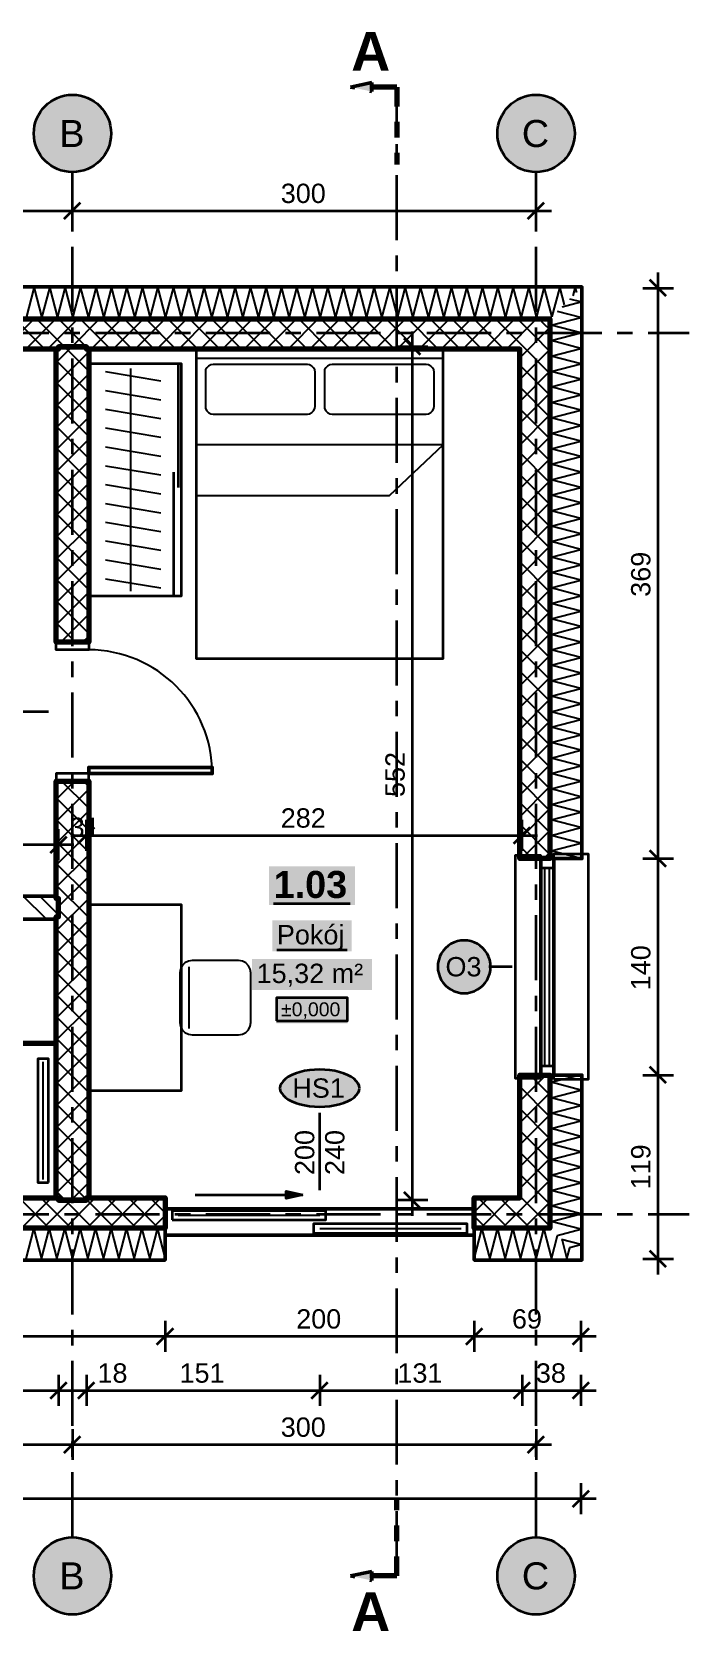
# Model space of a CAD drawing. Header units: metres. Extents: x -2.6 to 8.2, y -2.7 to 7.6.
# Drawn here: x 3.94 to 8.19, y -2.7 to 7.65 of the extents above; entities that cross this region are included whole.
import ezdxf

# ---------------------------------------------------------------- set-up
doc = ezdxf.new("R2010")
doc.units = ezdxf.units.M
for name, pattern in [('KRESKOWA_DROBNA', [3.15, 2.1, -1.05]), ('PUNKTOWA', [10.5, 8.4, -1.05, 0, -1.05]), ('PUNKTOWA_KROTKA', [6.3, 4.2, -1.05, 0, -1.05])]:
    doc.linetypes.add(name, pattern=pattern)
for name, color, linetype, lineweight in [('A-DRZWI', 3, 'Continuous', 35), ('A-KRESKOWANIE', 8, 'Continuous', 18), ('A-MEBLE', 8, 'Continuous', 18), ('A-OKNA', 3, 'Continuous', 35), ('A-OPISY', 2, 'Continuous', 25), ('A-OSIE', 1, 'PUNKTOWA', 25), ('A-POMIESZCZENIA', 2, 'Continuous', 25), ('A-PRZEKROJE', 1, 'PUNKTOWA_KROTKA', 50), ('A-SANITARNE', 6, 'Continuous', 25), ('A-SCIANY-DZIAL', 7, 'Continuous', 35), ('A-SCIANY-IZOL', 4, 'Continuous', 35), ('A-SCIANY-KONSTR', 7, 'Continuous', 50), ('A-WYMIARY', 1, 'Continuous', 25)]:
    doc.layers.add(name, color=color, linetype=linetype, lineweight=lineweight)
doc.styles.add('PL_ARIAL', font='arial.ttf')
doc.styles.add('PL_ARIAL_B', font='arialbd.ttf')

msp = doc.modelspace()

# ---------------------------------------------------------------- hatches: boundary and pattern name
at = {"layer": 'A-DRZWI', "true_color": 0x000000}
msp.add_hatch(color=7, dxfattribs=at).paths.add_polyline_path([(5.691, 0.125), (5.583, 0.102), (5.583, 0.148)])
at = {"layer": 'A-OPISY', "true_color": 0xffffff}
for points in [[(6.906, 1.6), (6.905, 1.622), (6.9, 1.644), (6.893, 1.666), (6.883, 1.686), (6.871, 1.704), (6.856, 1.721), (6.839, 1.736), (6.821, 1.748), (6.801, 1.758), (6.779, 1.765), (6.757, 1.77), (6.735, 1.771), (6.713, 1.77), (6.691, 1.765), (6.669, 1.758), (6.649, 1.748), (6.631, 1.736), (6.614, 1.721), (6.599, 1.704), (6.587, 1.686), (6.577, 1.666), (6.57, 1.644), (6.565, 1.622), (6.564, 1.6), (6.565, 1.578), (6.57, 1.556), (6.577, 1.534), (6.587, 1.514), (6.599, 1.496), (6.614, 1.479), (6.631, 1.464), (6.649, 1.452), (6.669, 1.442), (6.691, 1.435), (6.713, 1.43), (6.735, 1.429), (6.757, 1.43), (6.779, 1.435), (6.801, 1.442), (6.821, 1.452), (6.839, 1.464), (6.856, 1.479), (6.871, 1.496), (6.883, 1.514), (6.893, 1.534), (6.9, 1.556), (6.905, 1.578)], [(6.057, 0.815), (6.055, 0.831), (6.048, 0.846), (6.037, 0.861), (6.022, 0.875), (6.004, 0.888), (5.982, 0.9), (5.956, 0.91), (5.928, 0.919), (5.898, 0.926), (5.866, 0.931), (5.834, 0.934), (5.8, 0.935), (5.766, 0.934), (5.734, 0.931), (5.702, 0.926), (5.672, 0.919), (5.644, 0.91), (5.618, 0.9), (5.596, 0.888), (5.578, 0.875), (5.563, 0.861), (5.552, 0.846), (5.545, 0.831), (5.543, 0.815), (5.545, 0.799), (5.552, 0.784), (5.563, 0.769), (5.578, 0.755), (5.596, 0.742), (5.618, 0.73), (5.644, 0.72), (5.672, 0.711), (5.702, 0.704), (5.734, 0.699), (5.766, 0.696), (5.8, 0.695), (5.834, 0.696), (5.866, 0.699), (5.898, 0.704), (5.928, 0.711), (5.956, 0.72), (5.982, 0.73), (6.004, 0.742), (6.022, 0.755), (6.037, 0.769), (6.048, 0.784), (6.055, 0.799)]]:
    msp.add_hatch(color=7, dxfattribs=at).paths.add_polyline_path(points)
at = {"layer": 'A-OSIE', "true_color": 0xffffff}
for points in [[(4.45, 6.99), (4.448, 7.023), (4.441, 7.055), (4.431, 7.086), (4.417, 7.115), (4.398, 7.142), (4.377, 7.167), (4.352, 7.188), (4.325, 7.207), (4.296, 7.221), (4.265, 7.231), (4.233, 7.238), (4.2, 7.24), (4.167, 7.238), (4.135, 7.231), (4.104, 7.221), (4.075, 7.207), (4.048, 7.188), (4.023, 7.167), (4.002, 7.142), (3.983, 7.115), (3.969, 7.086), (3.959, 7.055), (3.952, 7.023), (3.95, 6.99), (3.952, 6.957), (3.959, 6.925), (3.969, 6.894), (3.983, 6.865), (4.002, 6.838), (4.023, 6.813), (4.048, 6.792), (4.075, 6.773), (4.104, 6.759), (4.135, 6.749), (4.167, 6.742), (4.2, 6.74), (4.233, 6.742), (4.265, 6.749), (4.296, 6.759), (4.325, 6.773), (4.352, 6.792), (4.377, 6.813), (4.398, 6.838), (4.417, 6.865), (4.431, 6.894), (4.441, 6.925), (4.448, 6.957)], [(7.45, 6.99), (7.448, 7.023), (7.441, 7.055), (7.431, 7.086), (7.417, 7.115), (7.398, 7.142), (7.377, 7.167), (7.352, 7.188), (7.325, 7.207), (7.296, 7.221), (7.265, 7.231), (7.233, 7.238), (7.2, 7.24), (7.167, 7.238), (7.135, 7.231), (7.104, 7.221), (7.075, 7.207), (7.048, 7.188), (7.023, 7.167), (7.002, 7.142), (6.983, 7.115), (6.969, 7.086), (6.959, 7.055), (6.952, 7.023), (6.95, 6.99), (6.952, 6.957), (6.959, 6.925), (6.969, 6.894), (6.983, 6.865), (7.002, 6.838), (7.023, 6.813), (7.048, 6.792), (7.075, 6.773), (7.104, 6.759), (7.135, 6.749), (7.167, 6.742), (7.2, 6.74), (7.233, 6.742), (7.265, 6.749), (7.296, 6.759), (7.325, 6.773), (7.352, 6.792), (7.377, 6.813), (7.398, 6.838), (7.417, 6.865), (7.431, 6.894), (7.441, 6.925), (7.448, 6.957)], [(4.45, -2.34), (4.448, -2.307), (4.441, -2.275), (4.431, -2.244), (4.417, -2.215), (4.398, -2.188), (4.377, -2.163), (4.352, -2.142), (4.325, -2.123), (4.296, -2.109), (4.265, -2.099), (4.233, -2.092), (4.2, -2.09), (4.167, -2.092), (4.135, -2.099), (4.104, -2.109), (4.075, -2.123), (4.048, -2.142), (4.023, -2.163), (4.002, -2.188), (3.983, -2.215), (3.969, -2.244), (3.959, -2.275), (3.952, -2.307), (3.95, -2.34), (3.952, -2.373), (3.959, -2.405), (3.969, -2.436), (3.983, -2.465), (4.002, -2.492), (4.023, -2.517), (4.048, -2.538), (4.075, -2.557), (4.104, -2.571), (4.135, -2.581), (4.167, -2.588), (4.2, -2.59), (4.233, -2.588), (4.265, -2.581), (4.296, -2.571), (4.325, -2.557), (4.352, -2.538), (4.377, -2.517), (4.398, -2.492), (4.417, -2.465), (4.431, -2.436), (4.441, -2.405), (4.448, -2.373)], [(7.45, -2.34), (7.448, -2.307), (7.441, -2.275), (7.431, -2.244), (7.417, -2.215), (7.398, -2.188), (7.377, -2.163), (7.352, -2.142), (7.325, -2.123), (7.296, -2.109), (7.265, -2.099), (7.233, -2.092), (7.2, -2.09), (7.167, -2.092), (7.135, -2.099), (7.104, -2.109), (7.075, -2.123), (7.048, -2.142), (7.023, -2.163), (7.002, -2.188), (6.983, -2.215), (6.969, -2.244), (6.959, -2.275), (6.952, -2.307), (6.95, -2.34), (6.952, -2.373), (6.959, -2.405), (6.969, -2.436), (6.983, -2.465), (7.002, -2.492), (7.023, -2.517), (7.048, -2.538), (7.075, -2.557), (7.104, -2.571), (7.135, -2.581), (7.167, -2.588), (7.2, -2.59), (7.233, -2.588), (7.265, -2.581), (7.296, -2.571), (7.325, -2.557), (7.352, -2.538), (7.377, -2.517), (7.398, -2.492), (7.417, -2.465), (7.431, -2.436), (7.441, -2.405), (7.448, -2.373)]]:
    msp.add_hatch(color=7, dxfattribs=at).paths.add_polyline_path(points)
at = {"layer": 'A-POMIESZCZENIA', "true_color": 0xffffff}
for points in [[(5.472, 2), (6.028, 2), (6.028, 2.25), (5.472, 2.25)], [(5.493, 1.7), (6.007, 1.7), (6.007, 1.9), (5.493, 1.9)], [(5.362, 1.45), (6.138, 1.45), (6.138, 1.65), (5.362, 1.65)], [(5.52, 1.235), (5.98, 1.235), (5.98, 1.4), (5.52, 1.4)]]:
    msp.add_hatch(color=7, dxfattribs=at).paths.add_polyline_path(points)
at = {"layer": 'A-PRZEKROJE', "true_color": 0x000000}
for points in [[(6, 7.29), (6.137, 7.319), (6.137, 7.261)], [(6, -2.34), (6.137, -2.311), (6.137, -2.369)]]:
    msp.add_hatch(color=7, dxfattribs=at).paths.add_polyline_path(points)

# ---------------------------------------------------------------- linework, layer by layer
at = {"layer": 'A-DRZWI', "lineweight": 35, "ltscale": 0.05}
for points in [[(4.305, 3.7), (4.305, 3.65), (4.095, 3.65), (4.095, 3.7)], [(4.305, 2.8), (4.305, 2.85), (4.095, 2.85), (4.095, 2.8)], [(5.691, 0.125), (5.583, 0.102), (5.583, 0.148)], [(4.845, -0.037), (5.84, -0.037), (5.84, 0.022), (4.845, 0.022)], [(5.76, -0.122), (6.755, -0.122), (6.755, -0.062), (5.76, -0.062)]]:
    msp.add_lwpolyline(points, close=True, dxfattribs=at)
at = {"layer": 'A-DRZWI', "lineweight": 50, "ltscale": 0.05}
for points in [[(4.305, 2.85), (5.105, 2.85), (5.105, 2.89), (4.305, 2.89)], [(4.8, 0.035), (6.8, 0.035), (6.8, -0.135), (4.8, -0.135)]]:
    msp.add_lwpolyline(points, close=True, dxfattribs=at)
at = {"layer": 'A-DRZWI', "lineweight": 35, "ltscale": 0.05}
msp.add_lwpolyline([(4.994, 0.125), (5.691, 0.125)], dxfattribs=at)
at = {"layer": 'A-DRZWI', "lineweight": 25, "ltscale": 0.05}
for points in [[(4.885, -0.007), (5.8, -0.007)], [(5.8, -0.092), (6.715, -0.092)]]:
    msp.add_lwpolyline(points, dxfattribs=at)
msp.add_arc((4.305, 2.85), 0.8, 0, 90, dxfattribs=at)
at = {"layer": 'A-KRESKOWANIE', "lineweight": 25, "ltscale": 0.05}
for points in [[(3.903, 5.797), (3.953, 5.989), (4.003, 5.797), (4.053, 5.989), (4.103, 5.797), (4.153, 5.989), (4.203, 5.797), (4.253, 5.989), (4.303, 5.797), (4.353, 5.989), (4.403, 5.797), (4.453, 5.989), (4.503, 5.797), (4.553, 5.989), (4.603, 5.797), (4.653, 5.989), (4.703, 5.797), (4.753, 5.989), (4.803, 5.797), (4.853, 5.989), (4.903, 5.797), (4.953, 5.989), (5.003, 5.797), (5.053, 5.989), (5.103, 5.797), (5.153, 5.989), (5.203, 5.797), (5.253, 5.989), (5.303, 5.797), (5.353, 5.989), (5.403, 5.797), (5.453, 5.989), (5.503, 5.797), (5.553, 5.989), (5.603, 5.797), (5.653, 5.989), (5.703, 5.797), (5.753, 5.989), (5.803, 5.797), (5.853, 5.989), (5.903, 5.797), (5.953, 5.989), (6.003, 5.797), (6.053, 5.989), (6.103, 5.797), (6.153, 5.989), (6.203, 5.797), (6.253, 5.989), (6.303, 5.797), (6.353, 5.989), (6.403, 5.797), (6.453, 5.989), (6.503, 5.797), (6.553, 5.989), (6.603, 5.797), (6.653, 5.989), (6.703, 5.797), (6.753, 5.989), (6.803, 5.797), (6.853, 5.989), (6.903, 5.797), (6.953, 5.989), (7.003, 5.797), (7.053, 5.989), (7.103, 5.797), (7.153, 5.989), (7.203, 5.797), (7.253, 5.989), (7.302, 5.802)], [(7.305, 5.805), (7.353, 5.989), (7.381, 5.881)], [(7.368, 5.868), (7.489, 5.9), (7.418, 5.918)], [(7.44, 5.94), (7.453, 5.989), (7.461, 5.961)], [(7.489, 2.3), (7.297, 2.35), (7.489, 2.4), (7.297, 2.45), (7.489, 2.5), (7.297, 2.55), (7.489, 2.6), (7.297, 2.65), (7.489, 2.7), (7.297, 2.75), (7.489, 2.8), (7.297, 2.85), (7.489, 2.9), (7.297, 2.95), (7.489, 3), (7.297, 3.05), (7.489, 3.1), (7.297, 3.15), (7.489, 3.2), (7.297, 3.25), (7.489, 3.3), (7.297, 3.35), (7.489, 3.4), (7.297, 3.45), (7.489, 3.5), (7.297, 3.55), (7.489, 3.6), (7.297, 3.65), (7.489, 3.7), (7.297, 3.75), (7.489, 3.8), (7.297, 3.85), (7.489, 3.9), (7.297, 3.95), (7.489, 4), (7.297, 4.05), (7.489, 4.1), (7.297, 4.15), (7.489, 4.2), (7.297, 4.25), (7.489, 4.3), (7.297, 4.35), (7.489, 4.4), (7.297, 4.45), (7.489, 4.5), (7.297, 4.55), (7.489, 4.6), (7.297, 4.65), (7.489, 4.7), (7.297, 4.75), (7.489, 4.8), (7.297, 4.85), (7.489, 4.9), (7.297, 4.95), (7.489, 5), (7.297, 5.05), (7.489, 5.1), (7.297, 5.15), (7.489, 5.2), (7.297, 5.25), (7.489, 5.3), (7.297, 5.35), (7.489, 5.4), (7.297, 5.45), (7.489, 5.5), (7.297, 5.55), (7.489, 5.6), (7.297, 5.65), (7.489, 5.7), (7.297, 5.75), (7.489, 5.8), (7.339, 5.839)], [(3.757, 5.595), (3.952, 5.79)], [(4.022, 5.595), (3.827, 5.79)], [(3.898, 5.595), (4.093, 5.79)], [(4.148, 5.61), (3.968, 5.79)], [(4.039, 5.595), (4.234, 5.79)], [(4.289, 5.61), (4.109, 5.79)], [(4.196, 5.61), (4.376, 5.79)], [(4.446, 5.595), (4.251, 5.79)], [(4.322, 5.595), (4.517, 5.79)], [(4.587, 5.595), (4.392, 5.79)], [(4.464, 5.595), (4.659, 5.79)], [(4.729, 5.595), (4.534, 5.79)], [(4.605, 5.595), (4.8, 5.79)], [(4.87, 5.595), (4.675, 5.79)], [(4.746, 5.595), (4.941, 5.79)], [(5.012, 5.595), (4.817, 5.79)], [(4.888, 5.595), (5.083, 5.79)], [(5.153, 5.595), (4.958, 5.79)], [(5.029, 5.595), (5.224, 5.79)], [(5.294, 5.595), (5.099, 5.79)], [(5.171, 5.595), (5.366, 5.79)], [(5.436, 5.595), (5.241, 5.79)], [(5.312, 5.595), (5.507, 5.79)], [(5.577, 5.595), (5.382, 5.79)], [(5.454, 5.595), (5.649, 5.79)], [(5.719, 5.595), (5.524, 5.79)], [(5.595, 5.595), (5.79, 5.79)], [(5.86, 5.595), (5.665, 5.79)], [(5.736, 5.595), (5.931, 5.79)], [(6.002, 5.595), (5.807, 5.79)], [(5.878, 5.595), (6.073, 5.79)], [(6.143, 5.595), (5.948, 5.79)], [(6.019, 5.595), (6.214, 5.79)], [(6.284, 5.595), (6.089, 5.79)], [(6.161, 5.595), (6.356, 5.79)], [(6.426, 5.595), (6.231, 5.79)], [(6.302, 5.595), (6.497, 5.79)], [(6.567, 5.595), (6.372, 5.79)], [(6.444, 5.595), (6.639, 5.79)], [(6.709, 5.595), (6.514, 5.79)], [(6.585, 5.595), (6.78, 5.79)], [(6.85, 5.595), (6.655, 5.79)], [(6.726, 5.595), (6.921, 5.79)], [(6.992, 5.595), (6.797, 5.79)], [(6.868, 5.595), (7.063, 5.79)], [(7.114, 5.614), (6.938, 5.79)], [(7.009, 5.595), (7.204, 5.79)], [(7.185, 5.685), (7.079, 5.79)], [(7.095, 5.539), (7.29, 5.734)], [(7.255, 5.755), (7.221, 5.79)], [(7.29, 5.721), (7.255, 5.755)], [(4.095, 5.509), (4.196, 5.61)], [(4.305, 5.453), (4.148, 5.61)], [(4.29, 5.609), (4.289, 5.61)], [(4.304, 5.595), (4.29, 5.609)], [(4.305, 5.594), (4.304, 5.595)], [(7.095, 5.398), (7.29, 5.593)], [(7.29, 5.438), (7.114, 5.614)], [(7.29, 5.579), (7.185, 5.685)], [(4.095, 5.368), (4.305, 5.578)], [(4.305, 5.312), (4.095, 5.522)], [(7.29, 5.297), (7.095, 5.492)], [(4.095, 5.226), (4.305, 5.436)], [(4.305, 5.17), (4.095, 5.38)], [(7.095, 5.257), (7.29, 5.452)], [(4.095, 5.085), (4.305, 5.295)], [(7.29, 5.155), (7.095, 5.35)], [(7.095, 5.115), (7.29, 5.31)], [(4.305, 5.029), (4.095, 5.239)], [(7.29, 5.014), (7.095, 5.209)], [(4.095, 4.944), (4.305, 5.154)], [(4.305, 4.887), (4.095, 5.097)], [(7.095, 4.974), (7.29, 5.169)], [(4.095, 4.802), (4.305, 5.012)], [(7.29, 4.872), (7.095, 5.067)], [(7.095, 4.832), (7.29, 5.027)], [(4.305, 4.746), (4.095, 4.956)], [(4.095, 4.661), (4.305, 4.871)], [(7.29, 4.731), (7.095, 4.926)], [(7.095, 4.691), (7.29, 4.886)], [(4.305, 4.605), (4.095, 4.815)], [(7.29, 4.589), (7.095, 4.784)], [(4.095, 4.519), (4.305, 4.729)], [(4.305, 4.463), (4.095, 4.673)], [(7.095, 4.549), (7.29, 4.744)], [(4.095, 4.378), (4.305, 4.588)], [(7.29, 4.448), (7.095, 4.643)], [(7.095, 4.408), (7.29, 4.603)], [(4.305, 4.322), (4.095, 4.532)], [(7.29, 4.307), (7.095, 4.502)], [(7.095, 4.267), (7.29, 4.462)], [(4.095, 4.236), (4.305, 4.446)], [(4.305, 4.18), (4.095, 4.39)], [(7.29, 4.165), (7.095, 4.36)], [(4.095, 4.095), (4.305, 4.305)], [(4.305, 4.039), (4.095, 4.249)], [(7.095, 4.125), (7.29, 4.32)], [(4.095, 3.954), (4.305, 4.164)], [(7.29, 4.024), (7.095, 4.219)], [(7.095, 3.984), (7.29, 4.179)], [(4.305, 3.897), (4.095, 4.107)], [(7.29, 3.882), (7.095, 4.077)], [(7.095, 3.842), (7.29, 4.037)], [(4.095, 3.812), (4.305, 4.022)], [(4.305, 3.756), (4.095, 3.966)], [(7.29, 3.741), (7.095, 3.936)], [(4.124, 3.7), (4.305, 3.881)], [(7.095, 3.701), (7.29, 3.896)], [(4.22, 3.7), (4.095, 3.825)], [(4.266, 3.7), (4.305, 3.739)], [(7.29, 3.599), (7.095, 3.794)], [(7.095, 3.559), (7.29, 3.754)], [(7.29, 3.458), (7.095, 3.653)], [(7.095, 3.418), (7.29, 3.613)], [(7.29, 3.317), (7.095, 3.512)], [(7.095, 3.277), (7.29, 3.472)], [(7.29, 3.175), (7.095, 3.37)], [(7.095, 3.135), (7.29, 3.33)], [(7.29, 3.034), (7.095, 3.229)], [(7.095, 2.994), (7.29, 3.189)], [(7.29, 2.892), (7.095, 3.087)], [(7.095, 2.852), (7.29, 3.047)], [(7.29, 2.751), (7.095, 2.946)], [(7.095, 2.711), (7.29, 2.906)], [(4.095, 2.681), (4.214, 2.8)], [(4.305, 2.625), (4.13, 2.8)], [(4.305, 2.766), (4.271, 2.8)], [(7.29, 2.609), (7.095, 2.804)], [(4.095, 2.539), (4.305, 2.749)], [(4.305, 2.483), (4.095, 2.693)], [(7.095, 2.57), (7.29, 2.765)], [(4.095, 2.398), (4.305, 2.608)], [(7.29, 2.468), (7.095, 2.663)], [(7.095, 2.428), (7.29, 2.623)], [(4.305, 2.342), (4.095, 2.552)], [(7.29, 2.327), (7.095, 2.522)], [(4.095, 2.257), (4.305, 2.467)], [(4.305, 2.2), (4.095, 2.41)], [(7.175, 2.3), (7.095, 2.38)], [(7.108, 2.3), (7.29, 2.482)], [(4.095, 2.115), (4.305, 2.325)], [(7.25, 2.3), (7.29, 2.34)], [(4.305, 2.059), (4.095, 2.269)], [(4.11, 1.989), (4.305, 2.184)], [(4.305, 1.918), (4.095, 2.128)], [(4.032, 1.907), (3.882, 2.057)], [(4.11, 1.936), (3.988, 2.057)], [(4.095, 2.057), (4.094, 2.057)], [(4.095, 1.832), (4.305, 2.042)], [(4.11, 2.042), (4.109, 2.042)], [(4.305, 1.776), (4.11, 1.971)], [(4.095, 1.691), (4.305, 1.901)], [(4.305, 1.635), (4.095, 1.845)], [(4.095, 1.549), (4.305, 1.759)], [(4.305, 1.493), (4.095, 1.703)], [(4.095, 1.408), (4.305, 1.618)], [(4.305, 1.352), (4.095, 1.562)], [(4.095, 1.267), (4.305, 1.477)], [(4.305, 1.21), (4.095, 1.42)], [(4.095, 1.125), (4.305, 1.335)], [(4.305, 1.069), (4.095, 1.279)], [(4.095, 0.984), (4.305, 1.194)], [(4.305, 0.928), (4.095, 1.138)], [(4.095, 0.842), (4.305, 1.052)], [(4.305, 0.786), (4.095, 0.996)], [(4.095, 0.701), (4.305, 0.911)], [(4.305, 0.645), (4.095, 0.855)], [(7.095, 0.731), (7.264, 0.9)], [(7.095, 0.872), (7.123, 0.9)], [(7.29, 0.771), (7.161, 0.9)], [(7.337, -0.137), (7.489, -0.097), (7.297, -0.047), (7.489, 0.003), (7.297, 0.053), (7.489, 0.103), (7.297, 0.153), (7.489, 0.203), (7.297, 0.253), (7.489, 0.303), (7.297, 0.353), (7.489, 0.403), (7.297, 0.453), (7.489, 0.503), (7.297, 0.553), (7.489, 0.603), (7.297, 0.653), (7.489, 0.703), (7.297, 0.753), (7.489, 0.803), (7.297, 0.853), (7.478, 0.9)], [(4.095, 0.559), (4.305, 0.769)], [(7.29, 0.63), (7.095, 0.825)], [(7.095, 0.59), (7.29, 0.785)], [(4.305, 0.503), (4.095, 0.713)], [(4.095, 0.418), (4.305, 0.628)], [(7.29, 0.488), (7.095, 0.683)], [(7.095, 0.448), (7.29, 0.643)], [(4.305, 0.362), (4.095, 0.572)], [(7.29, 0.347), (7.095, 0.542)], [(4.095, 0.277), (4.305, 0.487)], [(4.305, 0.22), (4.095, 0.43)], [(7.095, 0.307), (7.29, 0.502)], [(4.095, 0.135), (4.305, 0.345)], [(7.29, 0.205), (7.095, 0.4)], [(7.095, 0.165), (7.29, 0.36)], [(4.29, 0.094), (4.095, 0.289)], [(7.29, 0.064), (7.095, 0.259)], [(7.136, 0.064), (7.29, 0.219)], [(4.05, -0.09), (3.855, 0.105)], [(3.87, -0.09), (4.065, 0.105)], [(4.191, -0.09), (3.996, 0.105)], [(4.153, 0.09), (4.095, 0.148)], [(4.153, -0.09), (4.348, 0.105)], [(4.191, 0.09), (4.305, 0.204)], [(4.294, -0.09), (4.489, 0.105)], [(4.615, -0.09), (4.42, 0.105)], [(4.435, -0.09), (4.63, 0.105)], [(4.757, -0.09), (4.562, 0.105)], [(4.577, -0.09), (4.772, 0.105)], [(4.8, 0.008), (4.703, 0.105)], [(6.8, 0.012), (6.893, 0.105)], [(7.02, -0.09), (6.825, 0.105)], [(6.84, -0.09), (7.035, 0.105)], [(7.161, -0.09), (6.966, 0.105)], [(7.29, -0.078), (7.095, 0.117)], [(4.011, -0.09), (4.191, 0.09)], [(4.333, -0.09), (4.153, 0.09)], [(4.474, -0.09), (4.29, 0.094)], [(6.981, -0.09), (7.136, 0.064)], [(7.206, -0.006), (7.29, 0.078)], [(3.9, -0.29), (3.95, -0.097), (4, -0.29), (4.05, -0.097), (4.1, -0.29), (4.15, -0.097), (4.2, -0.29), (4.25, -0.097), (4.3, -0.29), (4.35, -0.097), (4.4, -0.29), (4.45, -0.097), (4.5, -0.29), (4.55, -0.097), (4.6, -0.29), (4.65, -0.097), (4.7, -0.29), (4.75, -0.097), (4.8, -0.29)], [(4.718, -0.09), (4.8, -0.008)], [(6.878, -0.09), (6.8, -0.012)], [(6.8, -0.29), (6.85, -0.097), (6.9, -0.29), (6.95, -0.097), (7, -0.29), (7.05, -0.097), (7.1, -0.29), (7.15, -0.097), (7.2, -0.29), (7.25, -0.097), (7.3, -0.29), (7.339, -0.139)], [(7.122, -0.09), (7.206, -0.006)], [(7.264, -0.09), (7.277, -0.077)], [(7.277, -0.077), (7.29, -0.064)], [(7.416, -0.216), (7.489, -0.197), (7.364, -0.164)], [(7.368, -0.168), (7.4, -0.29), (7.418, -0.218)]]:
    msp.add_lwpolyline(points, dxfattribs=at)
at = {"layer": 'A-MEBLE', "lineweight": 35, "ltscale": 0.05}
for points in [[(6.6, 5.595), (5, 5.595), (5, 3.595), (6.6, 3.595)], [(4.305, 5.5), (4.305, 4), (4.905, 4), (4.905, 5.5)], [(4.305, 2), (4.305, 0.8), (4.905, 0.8), (4.905, 2)]]:
    msp.add_lwpolyline(points, close=True, dxfattribs=at)
for points in [[(4.885, 5.5), (4.885, 4.7)], [(4.855, 4.8), (4.855, 4)]]:
    msp.add_lwpolyline(points, dxfattribs=at)
at = {"layer": 'A-MEBLE', "lineweight": 25, "ltscale": 0.05}
for points in [[(6.6, 5.535), (5, 5.535)], [(4.413, 5.45), (4.773, 5.39)], [(4.575, 5.47), (4.575, 4.03)], [(4.413, 5.328), (4.773, 5.268)], [(4.413, 5.206), (4.773, 5.146)], [(4.413, 5.085), (4.773, 5.025)], [(6.6, 4.975), (5, 4.975)], [(6.6, 4.975), (6.25, 4.645), (5, 4.645)], [(4.413, 4.963), (4.773, 4.903)], [(4.413, 4.841), (4.773, 4.781)], [(4.413, 4.719), (4.773, 4.659)], [(4.413, 4.597), (4.773, 4.537)], [(4.413, 4.475), (4.773, 4.415)], [(4.413, 4.354), (4.773, 4.294)], [(4.413, 4.232), (4.773, 4.172)], [(4.413, 4.11), (4.773, 4.05)], [(4.955, 1.2), (4.955, 1.6)]]:
    msp.add_lwpolyline(points, dxfattribs=at)
for points in [[(5.11, 5.495), (5.095, 5.493), (5.081, 5.485), (5.07, 5.474), (5.062, 5.46), (5.06, 5.445), (5.06, 5.225), (5.062, 5.21), (5.07, 5.196), (5.081, 5.185), (5.095, 5.177), (5.11, 5.175), (5.72, 5.175), (5.735, 5.177), (5.749, 5.185), (5.76, 5.196), (5.768, 5.21), (5.77, 5.225), (5.77, 5.445), (5.768, 5.46), (5.76, 5.474), (5.749, 5.485), (5.735, 5.493), (5.72, 5.495)], [(5.88, 5.495), (5.865, 5.493), (5.851, 5.485), (5.84, 5.474), (5.832, 5.46), (5.83, 5.445), (5.83, 5.225), (5.832, 5.21), (5.84, 5.196), (5.851, 5.185), (5.865, 5.177), (5.88, 5.175), (6.49, 5.175), (6.505, 5.177), (6.519, 5.185), (6.53, 5.196), (6.538, 5.21), (6.54, 5.225), (6.54, 5.445), (6.538, 5.46), (6.53, 5.474), (6.519, 5.485), (6.505, 5.493), (6.49, 5.495)], [(5.355, 1.56), (5.351, 1.585), (5.34, 1.607), (5.322, 1.625), (5.3, 1.636), (5.275, 1.64), (4.975, 1.64), (4.95, 1.636), (4.928, 1.625), (4.91, 1.607), (4.899, 1.585), (4.895, 1.56), (4.895, 1.24), (4.899, 1.215), (4.91, 1.193), (4.928, 1.175), (4.95, 1.164), (4.975, 1.16), (5.275, 1.16), (5.3, 1.164), (5.322, 1.175), (5.34, 1.193), (5.351, 1.215), (5.355, 1.24)]]:
    msp.add_lwpolyline(points, close=True, dxfattribs=at)
at = {"layer": 'A-OKNA', "lineweight": 35, "ltscale": 0.05}
for points in [[(7.23, 0.88), (7.23, 2.32), (7.065, 2.32), (7.065, 0.88)], [(7.315, 0.87), (7.315, 2.33), (7.537, 2.33), (7.537, 0.87)]]:
    msp.add_lwpolyline(points, close=True, dxfattribs=at)
at = {"layer": 'A-OKNA', "lineweight": 50, "ltscale": 0.05}
msp.add_lwpolyline([(7.23, 0.9), (7.23, 2.3), (7.315, 2.3), (7.315, 0.9)], close=True, dxfattribs=at)
at = {"layer": 'A-OKNA', "lineweight": 35, "ltscale": 0.05}
for points in [[(7.23, 2.24), (7.315, 2.24)], [(7.23, 0.96), (7.315, 0.96)]]:
    msp.add_lwpolyline(points, dxfattribs=at)
at = {"layer": 'A-OKNA', "lineweight": 25, "ltscale": 0.05}
for points in [[(7.257, 0.96), (7.257, 2.24)], [(7.288, 0.96), (7.288, 2.24)]]:
    msp.add_lwpolyline(points, dxfattribs=at)
at = {"layer": 'A-OPISY', "lineweight": 35, "ltscale": 0.05}
for points in [[(6.906, 1.6), (6.905, 1.622), (6.9, 1.644), (6.893, 1.666), (6.883, 1.686), (6.871, 1.704), (6.856, 1.721), (6.839, 1.736), (6.821, 1.748), (6.801, 1.758), (6.779, 1.765), (6.757, 1.77), (6.735, 1.771), (6.713, 1.77), (6.691, 1.765), (6.669, 1.758), (6.649, 1.748), (6.631, 1.736), (6.614, 1.721), (6.599, 1.704), (6.587, 1.686), (6.577, 1.666), (6.57, 1.644), (6.565, 1.622), (6.564, 1.6), (6.565, 1.578), (6.57, 1.556), (6.577, 1.534), (6.587, 1.514), (6.599, 1.496), (6.614, 1.479), (6.631, 1.464), (6.649, 1.452), (6.669, 1.442), (6.691, 1.435), (6.713, 1.43), (6.735, 1.429), (6.757, 1.43), (6.779, 1.435), (6.801, 1.442), (6.821, 1.452), (6.839, 1.464), (6.856, 1.479), (6.871, 1.496), (6.883, 1.514), (6.893, 1.534), (6.9, 1.556), (6.905, 1.578)], [(6.057, 0.815), (6.055, 0.831), (6.048, 0.846), (6.037, 0.861), (6.022, 0.875), (6.004, 0.888), (5.982, 0.9), (5.956, 0.91), (5.928, 0.919), (5.898, 0.926), (5.866, 0.931), (5.834, 0.934), (5.8, 0.935), (5.766, 0.934), (5.734, 0.931), (5.702, 0.926), (5.672, 0.919), (5.644, 0.91), (5.618, 0.9), (5.596, 0.888), (5.578, 0.875), (5.563, 0.861), (5.552, 0.846), (5.545, 0.831), (5.543, 0.815), (5.545, 0.799), (5.552, 0.784), (5.563, 0.769), (5.578, 0.755), (5.596, 0.742), (5.618, 0.73), (5.644, 0.72), (5.672, 0.711), (5.702, 0.704), (5.734, 0.699), (5.766, 0.696), (5.8, 0.695), (5.834, 0.696), (5.866, 0.699), (5.898, 0.704), (5.928, 0.711), (5.956, 0.72), (5.982, 0.73), (6.004, 0.742), (6.022, 0.755), (6.037, 0.769), (6.048, 0.784), (6.055, 0.799)]]:
    msp.add_lwpolyline(points, close=True, dxfattribs=at)
at = {"layer": 'A-OSIE', "linetype": 'PUNKTOWA', "lineweight": 35, "ltscale": 0.050057, "flags": 128}
for points in [[(4.2, -2.09), (4.2, 6.74)], [(7.2, -2.09), (7.2, 6.74)]]:
    msp.add_lwpolyline(points, dxfattribs=at)
at = {"layer": 'A-OSIE', "linetype": 'PUNKTOWA', "lineweight": 35, "ltscale": 0.049447, "flags": 128}
for points in [[(-2.09, 5.7), (8.19, 5.7)], [(-2.09, 0), (8.19, 0)]]:
    msp.add_lwpolyline(points, dxfattribs=at)
at = {"layer": 'A-OSIE', "linetype": 'Continuous', "lineweight": 35, "ltscale": 0.05}
for centre in [(4.2, 6.99), (7.2, 6.99), (4.2, -2.34), (7.2, -2.34)]:
    msp.add_circle(centre, 0.25, dxfattribs=at)
at = {"layer": 'A-POMIESZCZENIA', "lineweight": 35, "ltscale": 0.05}
for points in [[(5.502, 2.01), (5.998, 2.01)], [(5.523, 1.71), (5.977, 1.71)]]:
    msp.add_lwpolyline(points, dxfattribs=at)
msp.add_lwpolyline([(5.52, 1.25), (5.98, 1.25), (5.98, 1.4), (5.52, 1.4)], close=True, dxfattribs=at)
at = {"layer": 'A-PRZEKROJE', "lineweight": 50, "ltscale": 0.05, "flags": 128}
for points in [[(6, 7.29), (6.137, 7.319), (6.137, 7.261)], [(6, -2.34), (6.137, -2.311), (6.137, -2.369)]]:
    msp.add_lwpolyline(points, close=True, dxfattribs=at)
at = {"layer": 'A-PRZEKROJE', "linetype": 'Continuous', "lineweight": 70, "ltscale": 0.05, "flags": 128}
for points in [[(6.3, 7.29), (6.125, 7.29)], [(6.3, -2.34), (6.125, -2.34)]]:
    msp.add_lwpolyline(points, dxfattribs=at)
at = {"layer": 'A-PRZEKROJE', "linetype": 'PUNKTOWA', "lineweight": 35, "ltscale": 0.05, "flags": 128}
msp.add_lwpolyline([(6.3, -2.34), (6.3, 7.29)], dxfattribs=at)
at = {"layer": 'A-PRZEKROJE', "linetype": 'PUNKTOWA_KROTKA', "lineweight": 70, "ltscale": 0.03, "flags": 128}
for points in [[(6.3, 7.29), (6.3, 6.79)], [(6.3, -2.34), (6.3, -1.84)]]:
    msp.add_lwpolyline(points, dxfattribs=at)
at = {"layer": 'A-SANITARNE', "lineweight": 50, "ltscale": 0.05}
msp.add_lwpolyline([(4.095, 1.1), (4.095, 1.11), (3.045, 1.11), (3.045, 1.1)], close=True, dxfattribs=at)
at = {"layer": 'A-SANITARNE', "linetype": 'KRESKOWA_DROBNA', "lineweight": 25, "ltscale": 0.05, "flags": 128}
msp.add_lwpolyline([(4.095, 0.105), (4.095, 1.105), (3.045, 1.105), (3.045, 0.105)], close=True, dxfattribs=at)
at = {"layer": 'A-SANITARNE', "lineweight": 35, "ltscale": 0.05}
msp.add_lwpolyline([(4.045, 0.205), (4.045, 1.005), (3.975, 1.005), (3.975, 0.205)], close=True, dxfattribs=at)
at = {"layer": 'A-SANITARNE', "lineweight": 25, "ltscale": 0.05}
msp.add_lwpolyline([(4.01, 0.225), (4.01, 0.985)], dxfattribs=at)
at = {"layer": 'A-SCIANY-DZIAL', "lineweight": 50, "ltscale": 0.05}
msp.add_lwpolyline([(3.8, 2.057), (4.095, 2.057), (4.095, 2.057), (4.095, 2.057), (4.095, 2.057), (4.095, 2.057), (4.095, 2.042), (4.095, 2.042), (4.095, 2.042), (4.095, 2.042), (4.095, 2.042), (4.095, 2.042), (4.095, 2.042), (4.095, 2.042), (4.095, 2.042), (4.095, 2.042), (4.095, 2.042), (4.095, 2.042), (4.095, 2.042), (4.095, 2.042), (4.095, 2.042), (4.095, 2.042), (4.095, 2.042), (4.11, 2.042), (4.11, 2.042), (4.11, 2.042), (4.11, 2.042), (4.11, 2.042), (4.11, 1.922), (4.11, 1.922), (4.11, 1.922), (4.11, 1.922), (4.11, 1.922), (4.095, 1.922), (4.095, 1.922), (4.095, 1.922), (4.095, 1.922), (4.095, 1.922), (4.095, 1.922), (4.095, 1.922), (4.095, 1.922), (4.095, 1.922), (4.095, 1.922), (4.095, 1.922), (4.095, 1.922), (4.095, 1.922), (4.095, 1.922), (4.095, 1.922), (4.095, 1.922), (4.095, 1.922), (4.095, 1.907), (4.095, 1.907), (4.095, 1.907), (4.095, 1.907), (0.105, 1.907)], dxfattribs=at)
at = {"layer": 'A-SCIANY-IZOL', "lineweight": 50, "ltscale": 0.05}
msp.add_lwpolyline([(-0.297, 5.997), (7.497, 5.997), (7.497, 5.997), (7.497, 5.997), (7.497, 5.997), (7.497, 5.997), (7.497, 2.3), (7.497, 2.3), (7.497, 2.3), (7.497, 2.3), (7.29, 2.3), (7.29, 2.3), (7.29, 2.3), (7.29, 5.79), (7.29, 5.79), (7.29, 5.79), (7.29, 5.79), (7.29, 5.79), (7.29, 5.79), (7.29, 5.79), (7.29, 5.79), (7.29, 5.79), (7.29, 5.79), (7.29, 5.79), (7.29, 5.79), (7.29, 5.79), (7.29, 5.79), (7.29, 5.79), (7.29, 5.79), (7.29, 5.79), (-0.09, 5.79)], dxfattribs=at)
for points in [[(6.8, -0.09), (6.8, -0.09), (6.8, -0.09), (7.29, -0.09), (7.29, -0.09), (7.29, -0.09), (7.29, -0.09), (7.29, -0.09), (7.29, -0.09), (7.29, -0.09), (7.29, -0.09), (7.29, -0.09), (7.29, -0.09), (7.29, -0.09), (7.29, -0.09), (7.29, -0.09), (7.29, -0.09), (7.29, -0.09), (7.29, -0.09), (7.29, -0.09), (7.29, 0.9), (7.29, 0.9), (7.29, 0.9), (7.29, 0.9), (7.497, 0.9), (7.497, 0.9), (7.497, 0.9), (7.497, -0.297), (7.497, -0.297), (7.497, -0.297), (7.497, -0.297), (6.8, -0.297), (6.8, -0.297), (6.8, -0.297)], [(2.2, -0.297), (2.2, -0.297), (2.2, -0.297), (2.2, -0.09), (2.2, -0.09), (2.2, -0.09), (2.2, -0.09), (4.8, -0.09), (4.8, -0.09), (4.8, -0.09), (4.8, -0.297), (4.8, -0.297), (4.8, -0.297), (4.8, -0.297), (2.2, -0.297)]]:
    msp.add_lwpolyline(points, close=True, dxfattribs=at)
at = {"layer": 'A-SCIANY-KONSTR', "lineweight": 70, "ltscale": 0.05}
for points in [[(-0.09, 5.79), (7.29, 5.79), (7.29, 5.79), (7.29, 5.79), (7.29, 5.79), (7.29, 5.79), (7.29, 2.3), (7.29, 2.3), (7.29, 2.3), (7.29, 2.3), (7.095, 2.3), (7.095, 2.3), (7.095, 2.3), (7.095, 5.595), (7.095, 5.595), (7.095, 5.595), (7.095, 5.595), (7.095, 5.595), (7.095, 5.595), (7.095, 5.595), (7.095, 5.595), (7.095, 5.595), (7.095, 5.595), (7.095, 5.595), (7.095, 5.595), (7.095, 5.595), (7.095, 5.595), (7.095, 5.595), (7.095, 5.595), (7.095, 5.595), (4.29, 5.595), (4.29, 5.595), (4.29, 5.595), (4.29, 5.61), (4.29, 5.61), (4.29, 5.61), (4.29, 5.61), (4.29, 5.61), (4.29, 5.61), (4.29, 5.61), (4.29, 5.61), (4.29, 5.61), (4.29, 5.61), (4.29, 5.61), (4.29, 5.61), (4.29, 5.61), (4.29, 5.61), (4.29, 5.61), (4.29, 5.61), (4.29, 5.61), (4.11, 5.61), (4.11, 5.61), (4.11, 5.61), (4.11, 5.61), (4.11, 5.61), (4.11, 5.61), (4.11, 5.61), (4.11, 5.61), (4.11, 5.61), (4.11, 5.61), (4.11, 5.61), (4.11, 5.61), (4.11, 5.61), (4.11, 5.61), (4.11, 5.61), (4.11, 5.61), (4.11, 5.61), (4.11, 5.595), (4.11, 5.595), (4.11, 5.595), (0.105, 5.595)], [(2.2, 0.105), (4.11, 0.105), (4.11, 0.105), (4.11, 0.105), (4.11, 0.09), (4.11, 0.09), (4.11, 0.09), (4.11, 0.09), (4.11, 0.09), (4.11, 0.09), (4.11, 0.09), (4.11, 0.09), (4.11, 0.09), (4.11, 0.09), (4.11, 0.09), (4.11, 0.09), (4.11, 0.09), (4.11, 0.09), (4.11, 0.09), (4.11, 0.09), (4.11, 0.09), (4.29, 0.09), (4.29, 0.09), (4.29, 0.09), (4.29, 0.09), (4.29, 0.09), (4.29, 0.09), (4.29, 0.09), (4.29, 0.09), (4.29, 0.09), (4.29, 0.09), (4.29, 0.09), (4.29, 0.09), (4.29, 0.09), (4.29, 0.09), (4.29, 0.09), (4.29, 0.09), (4.29, 0.09), (4.29, 0.105), (4.29, 0.105), (4.29, 0.105), (4.8, 0.105), (4.8, 0.105), (4.8, 0.105), (4.8, -0.09), (4.8, -0.09), (4.8, -0.09), (2.2, -0.09)]]:
    msp.add_lwpolyline(points, dxfattribs=at)
for points in [[(4.095, 3.7), (4.095, 5.595), (4.095, 5.595), (4.095, 5.595), (4.095, 5.595), (4.095, 5.595), (4.11, 5.595), (4.11, 5.595), (4.11, 5.595), (4.11, 5.595), (4.11, 5.595), (4.11, 5.595), (4.11, 5.595), (4.11, 5.595), (4.11, 5.595), (4.11, 5.595), (4.11, 5.595), (4.11, 5.595), (4.11, 5.595), (4.11, 5.595), (4.11, 5.595), (4.11, 5.595), (4.11, 5.595), (4.11, 5.61), (4.11, 5.61), (4.11, 5.61), (4.11, 5.61), (4.11, 5.61), (4.29, 5.61), (4.29, 5.61), (4.29, 5.61), (4.29, 5.61), (4.29, 5.61), (4.29, 5.595), (4.29, 5.595), (4.29, 5.595), (4.29, 5.595), (4.29, 5.595), (4.29, 5.595), (4.29, 5.595), (4.29, 5.595), (4.29, 5.595), (4.29, 5.595), (4.29, 5.595), (4.29, 5.595), (4.29, 5.595), (4.29, 5.595), (4.29, 5.595), (4.29, 5.595), (4.29, 5.595), (4.305, 5.595), (4.305, 5.595), (4.305, 5.595), (4.305, 3.7), (4.305, 3.7), (4.305, 3.7), (4.305, 3.7), (4.095, 3.7), (4.095, 3.7), (4.095, 3.7), (4.095, 3.7)], [(4.095, 1.922), (4.095, 1.922), (4.095, 1.922), (4.095, 1.922), (4.095, 1.922), (4.11, 1.922), (4.11, 1.922), (4.11, 1.922), (4.11, 1.922), (4.11, 1.922), (4.11, 1.922), (4.11, 1.922), (4.11, 1.922), (4.11, 1.922), (4.11, 1.922), (4.11, 1.922), (4.11, 1.922), (4.11, 1.922), (4.11, 1.922), (4.11, 1.922), (4.11, 1.922), (4.11, 1.922), (4.11, 2.042), (4.11, 2.042), (4.11, 2.042), (4.11, 2.042), (4.11, 2.042), (4.11, 2.042), (4.11, 2.042), (4.11, 2.042), (4.11, 2.042), (4.11, 2.042), (4.11, 2.042), (4.11, 2.042), (4.11, 2.042), (4.11, 2.042), (4.11, 2.042), (4.11, 2.042), (4.11, 2.042), (4.095, 2.042), (4.095, 2.042), (4.095, 2.042), (4.095, 2.042), (4.095, 2.042), (4.095, 2.8), (4.095, 2.8), (4.095, 2.8), (4.095, 2.8), (4.095, 2.8), (4.305, 2.8), (4.305, 2.8), (4.305, 2.8), (4.305, 0.105), (4.305, 0.105), (4.305, 0.105), (4.29, 0.105), (4.29, 0.105), (4.29, 0.105), (4.29, 0.105), (4.29, 0.105), (4.29, 0.105), (4.29, 0.105), (4.29, 0.105), (4.29, 0.105), (4.29, 0.105), (4.29, 0.105), (4.29, 0.105), (4.29, 0.105), (4.29, 0.105), (4.29, 0.105), (4.29, 0.105), (4.29, 0.105), (4.29, 0.09), (4.29, 0.09), (4.29, 0.09), (4.29, 0.09), (4.29, 0.09), (4.11, 0.09), (4.11, 0.09), (4.11, 0.09), (4.11, 0.09), (4.11, 0.09), (4.11, 0.105), (4.11, 0.105), (4.11, 0.105), (4.11, 0.105), (4.11, 0.105), (4.11, 0.105), (4.11, 0.105), (4.11, 0.105), (4.11, 0.105), (4.11, 0.105), (4.11, 0.105), (4.11, 0.105), (4.11, 0.105), (4.11, 0.105), (4.11, 0.105), (4.11, 0.105), (4.11, 0.105), (4.095, 0.105), (4.095, 0.105), (4.095, 0.105), (4.095, 0.105), (4.095, 0.105)], [(6.8, 0.105), (6.8, 0.105), (6.8, 0.105), (7.095, 0.105), (7.095, 0.105), (7.095, 0.105), (7.095, 0.105), (7.095, 0.105), (7.095, 0.105), (7.095, 0.105), (7.095, 0.105), (7.095, 0.105), (7.095, 0.105), (7.095, 0.105), (7.095, 0.105), (7.095, 0.105), (7.095, 0.105), (7.095, 0.105), (7.095, 0.105), (7.095, 0.105), (7.095, 0.9), (7.095, 0.9), (7.095, 0.9), (7.095, 0.9), (7.29, 0.9), (7.29, 0.9), (7.29, 0.9), (7.29, -0.09), (7.29, -0.09), (7.29, -0.09), (7.29, -0.09), (6.8, -0.09), (6.8, -0.09), (6.8, -0.09)]]:
    msp.add_lwpolyline(points, close=True, dxfattribs=at)
at = {"layer": 'A-WYMIARY', "lineweight": 35, "ltscale": 0.05}
for points in [[(4.147, 6.437), (4.253, 6.543)], [(4.2, 6.39), (4.2, 6.59)], [(7.147, 6.437), (7.253, 6.543)], [(7.2, 6.39), (7.2, 6.59)], [(-0.1, 6.49), (7.3, 6.49)], [(8.043, 5.937), (7.937, 6.043)], [(7.99, -0.39), (7.99, 6.09)], [(7.89, 5.99), (8.09, 5.99)], [(6.4, -0.01), (6.4, 5.71)], [(6.5, 5.61), (6.3, 5.61)], [(6.453, 5.557), (6.347, 5.663)], [(4.045, 3.25), (3.845, 3.25)], [(4.11, 2.29), (4.11, 2.49)], [(4.237, 2.397), (4.343, 2.503)], [(4.29, 2.35), (4.29, 2.55)], [(7.057, 2.397), (7.163, 2.503)], [(7.11, 2.35), (7.11, 2.55)], [(-0.01, 2.39), (4.21, 2.39)], [(4.057, 2.337), (4.163, 2.443)], [(4.19, 2.45), (7.21, 2.45)], [(7.89, 2.3), (8.09, 2.3)], [(8.043, 2.247), (7.937, 2.353)], [(7.045, 1.6), (6.895, 1.6)], [(8.043, 0.847), (7.937, 0.953)], [(7.89, 0.9), (8.09, 0.9)], [(5.8, 0.155), (5.8, 0.655)], [(6.453, 0.037), (6.347, 0.143)], [(6.5, 0.09), (6.3, 0.09)], [(7.89, -0.29), (8.09, -0.29)], [(8.043, -0.343), (7.937, -0.237)], [(4.8, -0.69), (4.8, -0.89)], [(6.8, -0.69), (6.8, -0.89)], [(7.49, -0.69), (7.49, -0.89)], [(-0.39, -0.79), (7.59, -0.79)], [(4.747, -0.843), (4.853, -0.737)], [(6.747, -0.843), (6.853, -0.737)], [(7.437, -0.843), (7.543, -0.737)], [(4.057, -1.193), (4.163, -1.087)], [(4.11, -1.04), (4.11, -1.24)], [(4.237, -1.193), (4.343, -1.087)], [(4.29, -1.04), (4.29, -1.24)], [(5.747, -1.193), (5.853, -1.087)], [(5.8, -1.04), (5.8, -1.24)], [(7.057, -1.193), (7.163, -1.087)], [(7.11, -1.04), (7.11, -1.24)], [(7.437, -1.193), (7.543, -1.087)], [(7.49, -1.04), (7.49, -1.24)], [(-0.39, -1.14), (7.59, -1.14)], [(4.147, -1.543), (4.253, -1.437)], [(4.2, -1.39), (4.2, -1.59)], [(7.147, -1.543), (7.253, -1.437)], [(7.2, -1.39), (7.2, -1.59)], [(-0.1, -1.49), (7.3, -1.49)], [(7.49, -1.74), (7.49, -1.94)], [(-0.39, -1.84), (7.59, -1.84)], [(7.437, -1.893), (7.543, -1.787)]]:
    msp.add_lwpolyline(points, dxfattribs=at)

# ---------------------------------------------------------------- texts
at = {"layer": 'A-OPISY', "style": 'PL_ARIAL'}
for s, p in [('O3', (6.614, 1.538)), ('HS1', (5.623, 0.753))]:
    msp.add_text(s, height=0.125, dxfattribs=at).set_placement(p)
at = {"layer": 'A-OSIE', "style": 'PL_ARIAL'}
for s, p in [('B', (4.115, 6.902)), ('C', (7.108, 6.902)), ('B', (4.115, -2.427)), ('C', (7.108, -2.427))]:
    msp.add_text(s, height=0.175, dxfattribs=at).set_placement(p)
at = {"layer": 'A-POMIESZCZENIA'}
for s, height, style, p in [('1.03', 0.175, 'PL_ARIAL_B', (5.502, 2.045)), ('Pokój', 0.125, 'PL_ARIAL', (5.523, 1.745)), ('15,32 m²', 0.125, 'PL_ARIAL', (5.392, 1.495)), ('±0,000', 0.09, 'PL_ARIAL', (5.55, 1.28))]:
    msp.add_text(s, height=height, dxfattribs=dict(at, style=style)).set_placement(p)
at = {"layer": 'A-PRZEKROJE', "style": 'PL_ARIAL_B'}
for p in [(6.004, 7.396), (6.004, -2.696)]:
    msp.add_text('A', height=0.25, dxfattribs=at).set_placement(p)
at = {"layer": 'A-WYMIARY', "style": 'PL_ARIAL'}
for s, p in [('300', (5.548, 6.54)), ('282', (5.548, 2.5)), ('31', (4.182, 2.44)), ('200', (5.648, -0.74)), ('69', (7.044, -0.74)), ('18', (4.362, -1.09)), ('151', (4.893, -1.09)), ('131', (6.303, -1.09)), ('38', (7.199, -1.09)), ('300', (5.548, -1.44))]:
    msp.add_text(s, height=0.125, dxfattribs=at).set_placement(p)
for s, p in [('369', (7.94, 3.993)), ('552', (6.35, 2.698)), ('140', (7.94, 1.448)), ('200', (5.765, 0.253)), ('240', (5.96, 0.253)), ('119', (7.94, 0.16))]:
    msp.add_text(s, height=0.125, rotation=90, dxfattribs=at).set_placement(p)

doc.saveas('drawing.dxf')
